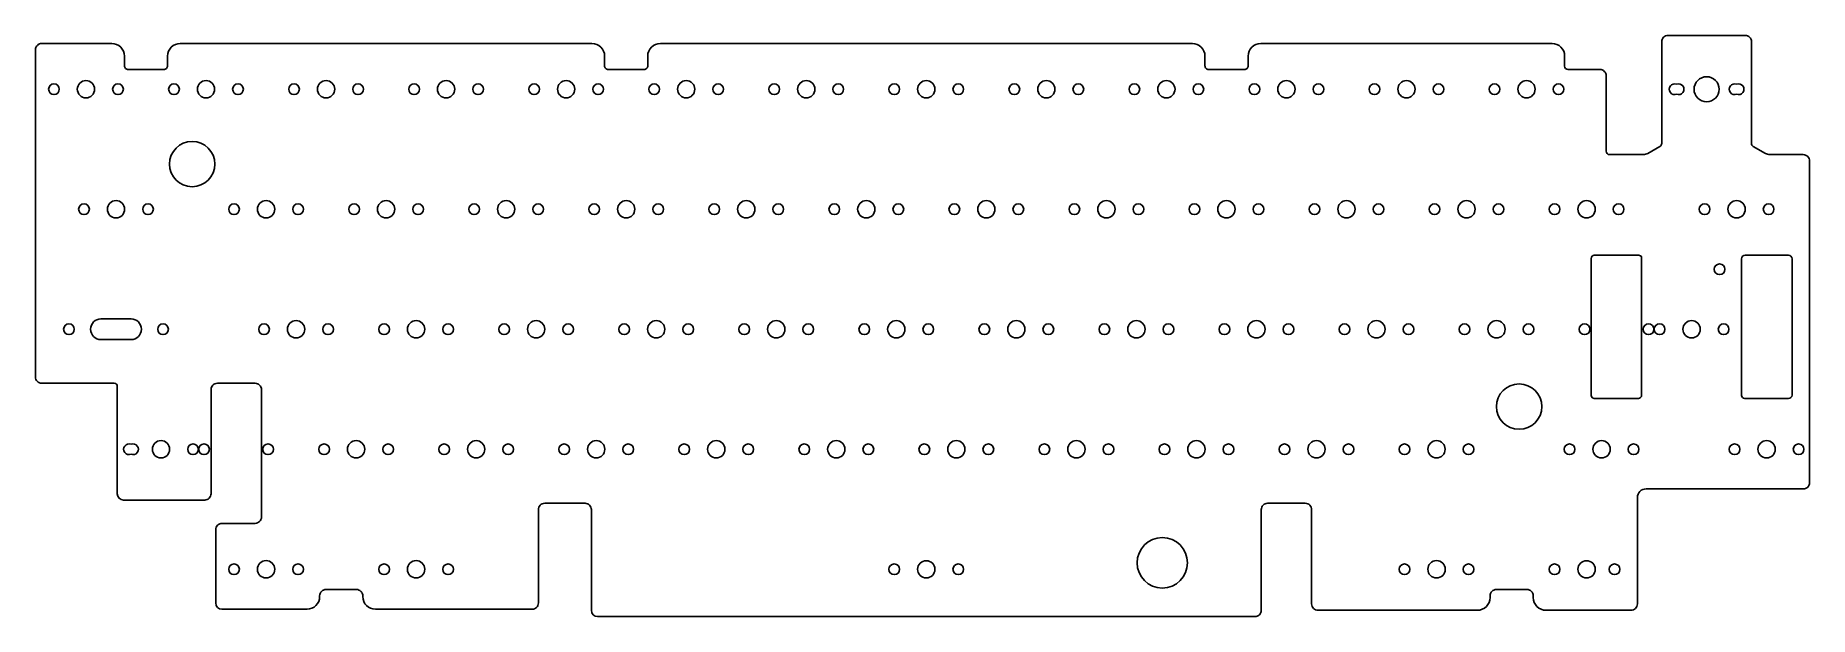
# Model space of a CAD drawing. Header units: millimetres. Extents: x 2 to 284, y -124 to -31.
import ezdxf

# ---------------------------------------------------------------- set-up
doc = ezdxf.new("R2010")
doc.units = ezdxf.units.MM
doc.layers.get('0').update_dxf_attribs({"linetype": 'CONTINUOUS'})

msp = doc.modelspace()

# ---------------------------------------------------------------- linework, layer by layer
for points in [[(38.26, -87.64, 0.414214), (37.26, -86.64), (31.26, -86.64, 0.414214), (30.26, -87.64), (30.26, -104.18, -0.414214), (29.26, -105.18), (16.38, -105.18, -0.414213), (15.38, -104.18), (15.38, -87.14, 0.414214), (14.88, -86.64), (3.4, -86.64, -0.414214), (2.4, -85.64), (2.4, -33.71, -0.414214), (3.4, -32.71), (14.51, -32.71, -0.414214), (16.51, -34.71), (16.51, -36.24, 0.414214), (17.11, -36.84), (22.76, -36.84, 0.414214), (23.36, -36.24), (23.36, -34.71, -0.414214), (25.36, -32.71), (90.71, -32.71, -0.414214), (92.71, -34.71), (92.71, -36.24, 0.414214), (93.31, -36.84), (98.96, -36.84, 0.414214), (99.56, -36.24), (99.56, -34.71, -0.414214), (101.56, -32.71), (185.98, -32.71, -0.414214), (187.98, -34.71), (187.98, -36.24, 0.414214), (188.58, -36.84), (194.23, -36.84, 0.414214), (194.83, -36.24), (194.83, -34.71, -0.414214), (196.83, -32.71), (243.06, -32.71, -0.414214), (245.06, -34.71), (245.06, -36.29, 0.414214), (245.61, -36.84), (250.65, -36.84, -0.414214), (251.65, -37.84), (251.65, -49.8, 0.414214), (252.2, -50.35), (257.55, -50.35, 0.131652), (258.25, -50.16), (260.19, -49.04, 0.267949), (260.46, -48.56), (260.46, -32.44, -0.414214), (261.46, -31.44), (273.71, -31.44, -0.414214), (274.71, -32.44), (274.71, -48.56, 0.267949), (274.99, -49.04), (276.93, -50.16, 0.131652), (277.63, -50.35), (282.92, -50.35, -0.414214), (283.92, -51.35), (283.92, -65.32), (283.92, -90.06), (283.92, -102.4, -0.414214), (282.92, -103.4), (258, -103.4, 0.414214), (256.6, -104.8), (256.6, -121.67, -0.414214), (255.6, -122.67), (242.08, -122.67, -0.414214), (240.08, -120.67), (240.08, -120.38, 0.414214), (239.08, -119.38), (234.23, -119.38, 0.414214), (233.23, -120.38), (233.23, -120.67, -0.414214), (231.23, -122.67), (205.91, -122.67, -0.414214), (204.91, -121.67), (204.91, -106.69, 0.414214), (203.91, -105.69), (197.91, -105.69, 0.414214), (196.91, -106.69), (196.91, -122.67, -0.414214), (195.91, -123.67), (91.61, -123.67, -0.414213), (90.61, -122.67), (90.61, -106.69, 0.414214), (89.61, -105.69), (83.21, -105.69, 0.414214), (82.21, -106.69), (82.21, -121.51, -0.414214), (81.21, -122.51), (56.34, -122.51, -0.414213), (54.34, -120.51), (54.34, -120.38, 0.414214), (53.34, -119.38), (48.49, -119.38, 0.414214), (47.49, -120.38), (47.49, -120.51, -0.414214), (45.49, -122.51), (32.01, -122.51, -0.414213), (31.01, -121.51), (31.01, -109.88, -0.414214), (32.01, -108.88), (37.26, -108.88, 0.414214), (38.26, -107.88)], [(262.83, -39.18, 1.480026), (262.83, -40.76, 1.480026)], [(272.35, -39.18, 1.480026), (272.35, -40.76, 1.480026)], [(257.27, -66.61), (257.27, -88.56, -0.414214), (256.77, -89.06), (249.77, -89.06, -0.414214), (249.27, -88.56), (249.27, -66.82, -0.414214), (249.77, -66.32), (256.81, -66.32, -0.293696)], [(280.59, -89.06), (273.64, -89.06, -0.414214), (273.14, -88.56), (273.14, -66.87, -0.414214), (273.69, -66.32), (280.59, -66.32, -0.414214), (281.14, -66.87), (281.14, -88.51, -0.414214)], [(12.79, -76.42), (17.56, -76.42, -1), (17.56, -79.72), (12.79, -79.72, -1)], [(17.56, -96.33, 1.48006), (17.56, -97.91, 1.48006)]]:
    msp.add_lwpolyline(points, format="xyb", close=True)
for centre, radius in [((5.33, -39.97), 0.851), ((10.41, -39.97), 1.37), ((15.49, -39.97), 0.851), ((24.38, -39.97), 0.851), ((29.46, -39.97), 1.37), ((34.54, -39.97), 0.851), ((43.43, -39.97), 0.851), ((48.51, -39.97), 1.37), ((53.59, -39.97), 0.851), ((62.48, -39.97), 0.851), ((67.56, -39.97), 1.37), ((72.64, -39.97), 0.851), ((81.53, -39.97), 0.851), ((86.61, -39.97), 1.37), ((91.69, -39.97), 0.851), ((100.58, -39.97), 0.851), ((105.66, -39.97), 1.37), ((110.74, -39.97), 0.851), ((119.63, -39.97), 0.851), ((124.71, -39.97), 1.37), ((129.79, -39.97), 0.851), ((138.68, -39.97), 0.851), ((143.76, -39.97), 1.37), ((148.84, -39.97), 0.851), ((157.73, -39.97), 0.851), ((162.81, -39.97), 1.37), ((167.89, -39.97), 0.851), ((176.78, -39.97), 0.851), ((181.86, -39.97), 1.37), ((186.94, -39.97), 0.851), ((195.83, -39.97), 0.851), ((200.91, -39.97), 1.37), ((205.99, -39.97), 0.851), ((214.88, -39.97), 0.851), ((219.96, -39.97), 1.37), ((225.04, -39.97), 0.851), ((233.93, -39.97), 0.851), ((239.01, -39.97), 1.37), ((244.09, -39.97), 0.851), ((267.59, -39.97), 1.99), ((27.26, -51.85), 3.6), ((10.1, -59.02), 0.851), ((15.18, -59.02), 1.37), ((20.26, -59.02), 0.851), ((33.91, -59.02), 0.851), ((38.99, -59.02), 1.37), ((44.07, -59.02), 0.851), ((52.96, -59.02), 0.851), ((58.04, -59.02), 1.37), ((63.12, -59.02), 0.851), ((72.01, -59.02), 0.851), ((77.09, -59.02), 1.37), ((82.17, -59.02), 0.851), ((91.06, -59.02), 0.851), ((96.14, -59.02), 1.37), ((101.22, -59.02), 0.851), ((110.11, -59.02), 0.851), ((115.19, -59.02), 1.37), ((120.27, -59.02), 0.851), ((129.16, -59.02), 0.851), ((134.24, -59.02), 1.37), ((139.32, -59.02), 0.851), ((148.21, -59.02), 0.851), ((153.29, -59.02), 1.37), ((158.37, -59.02), 0.851), ((167.26, -59.02), 0.851), ((172.34, -59.02), 1.37), ((177.42, -59.02), 0.851), ((186.31, -59.02), 0.851), ((191.39, -59.02), 1.37), ((196.47, -59.02), 0.851), ((205.36, -59.02), 0.851), ((210.44, -59.02), 1.37), ((215.52, -59.02), 0.851), ((224.41, -59.02), 0.851), ((229.49, -59.02), 1.37), ((234.57, -59.02), 0.851), ((243.46, -59.02), 0.851), ((248.54, -59.02), 1.37), ((253.62, -59.02), 0.851), ((267.27, -59.02), 0.851), ((272.35, -59.02), 1.38), ((277.43, -59.02), 0.851), ((269.65, -68.55), 0.851), ((7.71, -78.07), 0.851), ((22.64, -78.07), 0.851), ((38.67, -78.07), 0.851), ((43.75, -78.07), 1.37), ((48.83, -78.07), 0.851), ((57.72, -78.07), 0.851), ((62.8, -78.07), 1.37), ((67.88, -78.07), 0.851), ((76.77, -78.07), 0.851), ((81.85, -78.07), 1.37), ((86.93, -78.07), 0.851), ((95.82, -78.07), 0.851), ((100.9, -78.07), 1.37), ((105.98, -78.07), 0.851), ((114.87, -78.07), 0.851), ((119.95, -78.07), 1.37), ((125.03, -78.07), 0.851), ((133.92, -78.07), 0.851), ((139, -78.07), 1.37), ((144.08, -78.07), 0.851), ((152.97, -78.07), 0.851), ((158.05, -78.07), 1.37), ((163.13, -78.07), 0.851), ((172.02, -78.07), 0.851), ((177.1, -78.07), 1.37), ((182.18, -78.07), 0.851), ((191.07, -78.07), 0.851), ((196.15, -78.07), 1.37), ((201.23, -78.07), 0.851), ((210.12, -78.07), 0.851), ((215.2, -78.07), 1.37), ((220.28, -78.07), 0.851), ((229.17, -78.07), 0.851), ((234.25, -78.07), 1.37), ((239.33, -78.07), 0.851), ((248.22, -78.07), 0.851), ((258.38, -78.07), 0.851), ((260.13, -78.07), 0.851), ((265.21, -78.07), 1.37), ((270.29, -78.07), 0.851), ((237.84, -90.35), 3.6), ((22.32, -97.12), 1.37), ((27.4, -97.12), 0.851), ((29.15, -97.12), 0.851), ((39.31, -97.12), 0.851), ((48.2, -97.12), 0.851), ((53.28, -97.12), 1.37), ((58.36, -97.12), 0.851), ((67.25, -97.12), 0.851), ((72.33, -97.12), 1.37), ((77.41, -97.12), 0.851), ((86.3, -97.12), 0.851), ((91.38, -97.12), 1.37), ((96.46, -97.12), 0.851), ((105.35, -97.12), 0.851), ((110.43, -97.12), 1.37), ((115.51, -97.12), 0.851), ((124.4, -97.12), 0.851), ((129.48, -97.12), 1.37), ((134.56, -97.12), 0.851), ((143.45, -97.12), 0.851), ((148.53, -97.12), 1.37), ((153.61, -97.12), 0.851), ((162.5, -97.12), 0.851), ((167.58, -97.12), 1.37), ((172.66, -97.12), 0.851), ((181.55, -97.12), 0.851), ((186.63, -97.12), 1.37), ((191.71, -97.12), 0.851), ((200.6, -97.12), 0.851), ((205.68, -97.12), 1.37), ((210.76, -97.12), 0.851), ((219.65, -97.12), 0.851), ((224.73, -97.12), 1.37), ((229.81, -97.12), 0.851), ((245.84, -97.12), 0.851), ((250.92, -97.12), 1.37), ((256, -97.12), 0.851), ((272.03, -97.12), 0.851), ((277.11, -97.12), 1.37), ((282.19, -97.12), 0.851), ((181.21, -115.14), 4), ((33.91, -116.17), 0.851), ((38.99, -116.17), 1.38), ((44.07, -116.17), 0.851), ((57.72, -116.17), 0.851), ((62.8, -116.17), 1.38), ((67.88, -116.17), 0.851), ((138.68, -116.17), 0.851), ((143.76, -116.17), 1.37), ((148.84, -116.17), 0.851), ((219.65, -116.17), 0.851), ((224.73, -116.17), 1.38), ((229.81, -116.17), 0.851), ((243.46, -116.17), 0.851), ((248.54, -116.17), 1.37), ((252.98, -116.17), 0.851)]:
    msp.add_circle(centre, radius)

doc.saveas('drawing.dxf')
